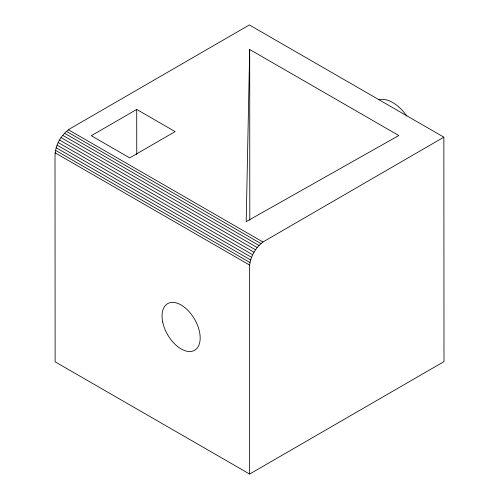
<?xml version="1.0" encoding="UTF-8"?>
<svg xmlns="http://www.w3.org/2000/svg" width="499" height="499" viewBox="0 0 499 499"><rect width="100%" height="100%" fill="white"/><g stroke="black" fill="none" stroke-linecap="round" stroke-linejoin="round"><path stroke-width="0.75" d="M249.631 474.05L249.631 265.063C250.81 256.049 255.719 247.535 262.929 241.996L443.854 137.169L249.357 24.95L70.453 128.461C61.433 134.169 55.42 144.585 55.002 155.258L55.133 361.831L249.631 474.05L443.998 361.594L443.854 137.169M249.693 49.495L246.194 221.625L398.807 135.528L249.693 49.495L249.799 220.159M136.72 109.437L91.286 135.722L129.696 157.884L175.124 131.599L136.72 109.437L136.745 154.634M68.438 129.777L262.929 241.996M66.454 131.38L260.946 243.599M64.539 133.239L259.031 245.458M62.724 135.323L257.222 247.541M61.046 137.593L255.538 249.812M59.524 140.013L254.022 252.226M58.19 142.539L252.687 254.758M57.067 145.128L251.565 257.347M56.175 147.741L250.673 259.96M55.526 150.33L250.024 262.549M55.133 152.85L249.631 265.063M378.629 99.756A33.57 19.374 59.9 0 1 406.766 115.936M162.705 322.042A26.94 15.55 59.9 0 0 194.591 350.292A26.94 15.55 59.9 0 0 186.027 308.575A26.94 15.55 59.9 0 0 162.705 322.042"/></g></svg>
